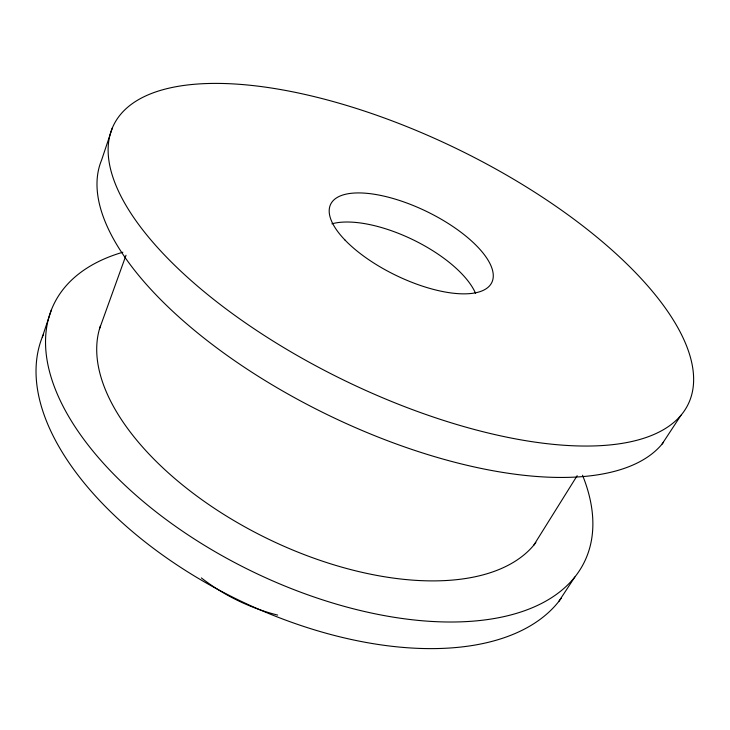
<?xml version="1.0" encoding="UTF-8"?>
<svg xmlns="http://www.w3.org/2000/svg" width="730" height="730" viewBox="0 0 730 730"><rect width="100%" height="100%" fill="white"/><g stroke="black" fill="none" stroke-linecap="round" stroke-linejoin="round"><path stroke-width="1.09" d="M42.303 337.087L51.547 309.502M112.374 127.914L101.534 160.253A315.013 133.654 25.9 0 0 319.183 410.634A315.013 133.654 25.9 0 0 663.488 442.307M99.499 328.865L126.016 255.245M533.73 545.255L577.156 475.695M558.733 601.547L574.829 577.019M662.055 444.105L680.981 415.27A319.375 128.763 25.9 0 0 334.55 101.926A319.375 128.763 25.9 0 0 187.108 276.98A319.375 128.763 25.9 0 0 680.981 415.27M535.875 542.554A244.076 126.655 25.9 0 1 263.493 536.678A244.076 126.655 25.9 0 1 100.521 325.635M331.922 223.818A88.376 36.819 25.9 0 1 412.797 239.65A88.376 36.819 25.9 0 1 475.568 293.369M561.516 597.843A291.188 157.178 25.9 0 1 229.822 595.689A291.188 157.178 25.9 0 1 43.161 334.997M582.531 475.239A294.902 153.866 25.9 0 1 252.16 571.426A294.902 153.866 25.9 0 1 122.859 252.224M277.674 615.089A127.257 76.258 25.9 0 1 201.37 577.932M345.034 240.088A89.553 35.432 25.9 0 0 486.289 288.651A89.553 35.432 25.9 0 0 402.385 201.434A89.553 35.432 25.9 0 0 345.034 240.088"/></g></svg>
